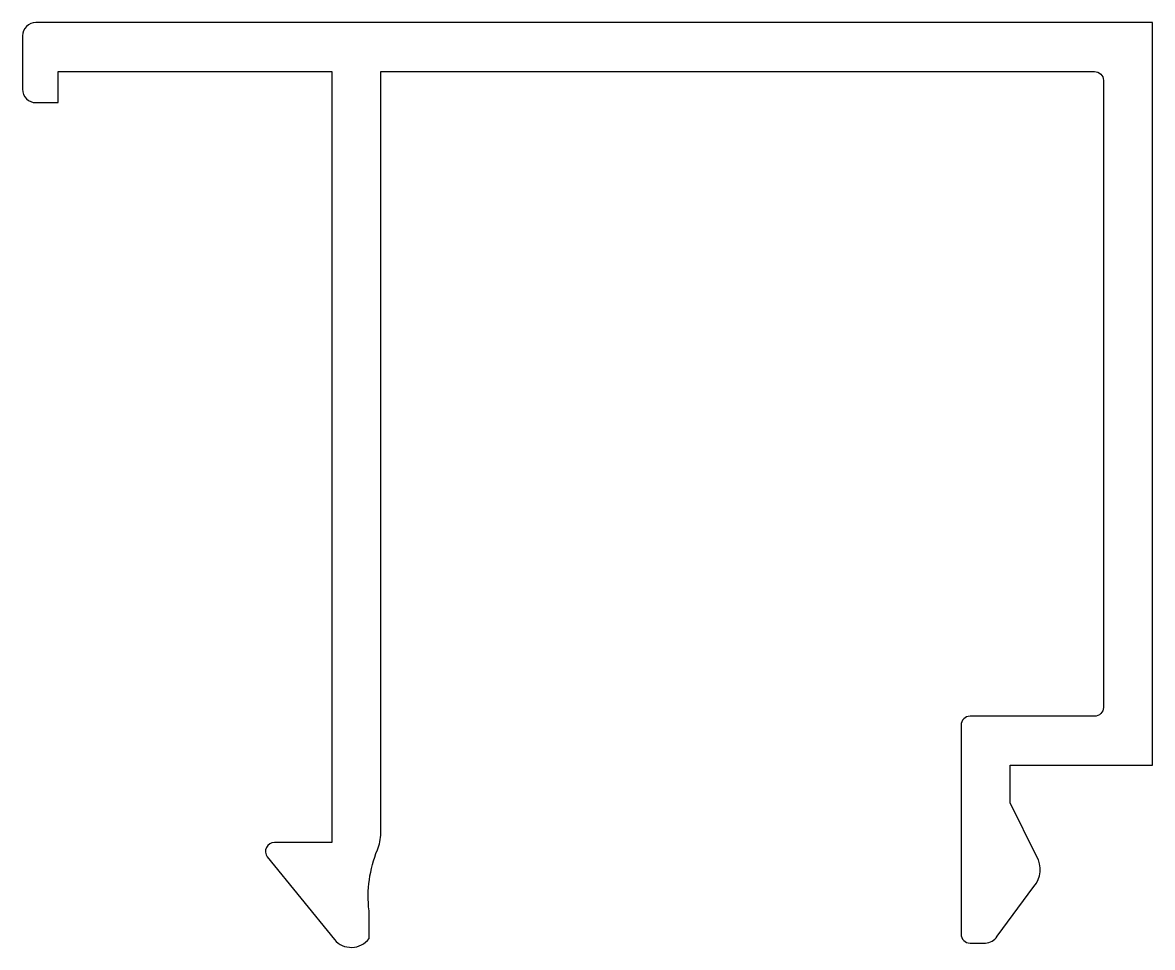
# Model space of a CAD drawing. Extents: x 166.7 to 192.1, y 217 to 237.8.
import ezdxf

# ---------------------------------------------------------------- set-up
doc = ezdxf.new("R2010")
doc.units = 0
doc.layers.get('0').update_dxf_attribs({"linetype": 'CONTINUOUS'})

msp = doc.modelspace()

# ---------------------------------------------------------------- linework, layer by layer
msp.add_lwpolyline([(173.631, 236.658), (173.631, 219.318), (172.34, 219.318, 0.621267), (172.181, 218.996), (173.689, 217.135, 0.478638), (174.467, 217.158), (174.467, 217.786, -0.126327), (174.656, 219.151, 0.097557), (174.731, 219.531), (174.731, 236.658), (190.778, 236.658, -0.414214), (190.978, 236.458), (190.978, 222.358, -0.414214), (190.778, 222.158), (187.978, 222.158, 0.414214), (187.778, 221.958), (187.778, 217.258, 0.414214), (187.978, 217.058), (188.324, 217.058, 0.27235), (188.586, 217.212), (189.416, 218.328, 0.315051), (189.474, 219.013), (188.878, 220.213), (188.878, 221.058), (190.078, 221.058), (192.078, 221.058), (192.078, 237.758), (166.979, 237.758, 0.414214), (166.679, 237.458), (166.679, 236.258, 0.414214), (166.979, 235.958), (167.479, 235.958), (167.479, 236.658)], format="xyb", close=True)

doc.saveas('drawing.dxf')
